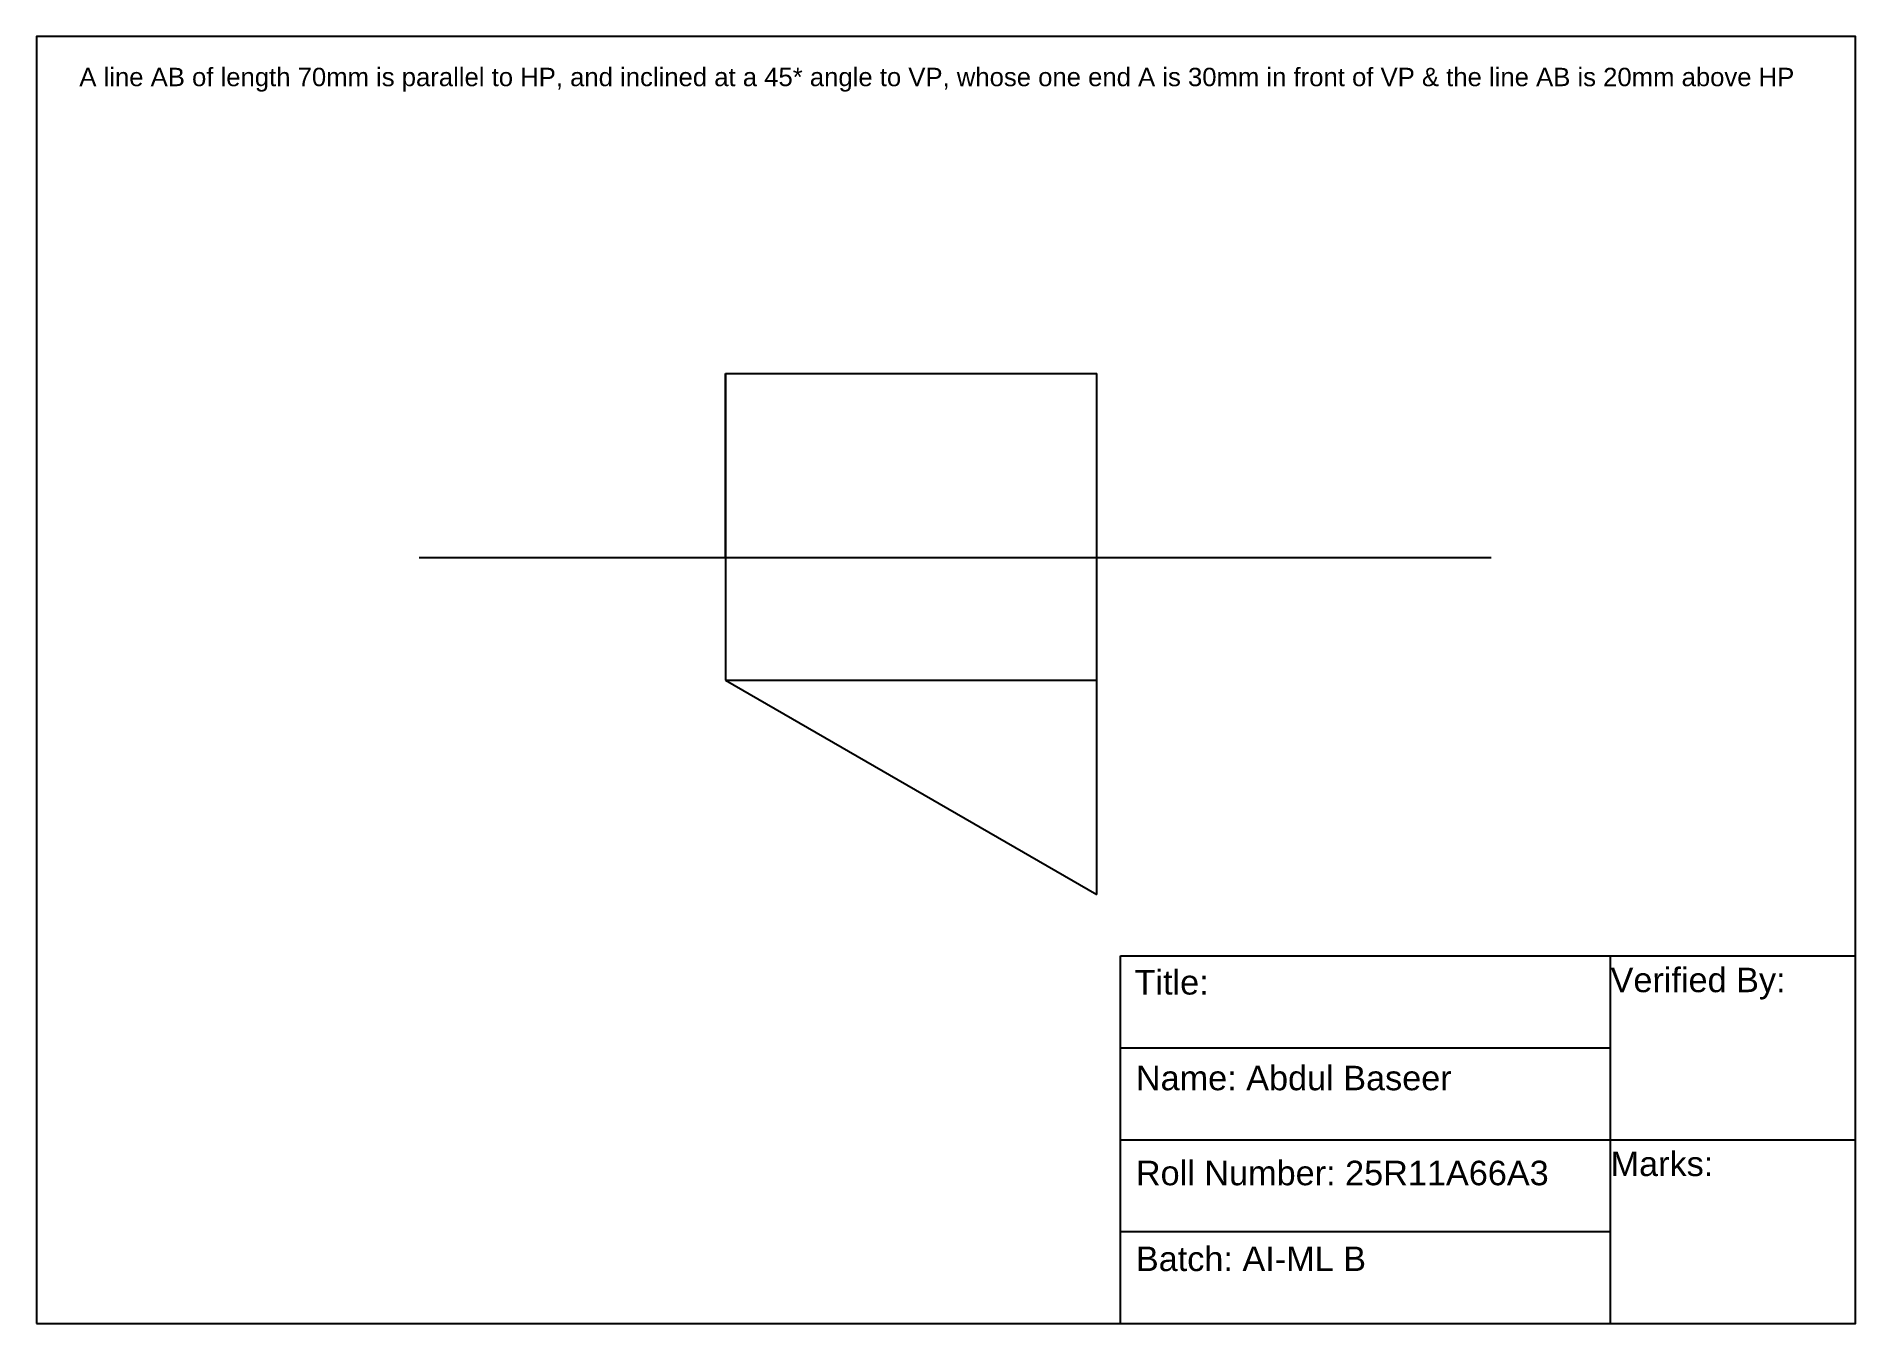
# Model space of a CAD drawing. Header units: millimetres. Extents: x 0 to 297, y 0 to 210.
import ezdxf

# ---------------------------------------------------------------- set-up
doc = ezdxf.new("R2010")
doc.units = ezdxf.units.MM
doc.header["$MEASUREMENT"] = 0
doc.layers.add('GivenLine', color=1, linetype='Continuous')
doc.layers.add('ProjLines', color=2, linetype='Continuous')
doc.layers.add('ReferenceLine', color=3, linetype='Continuous', plot=False)
doc.styles.get("Standard").update_dxf_attribs({"font": 'arial.ttf'})

msp = doc.modelspace()

# ---------------------------------------------------------------- linework, layer by layer
for p, q in [((112.5, 125), (112.5, 155)), ((177, 0), (177, 60)), ((177, 60), (297, 60)), ((257, 0), (257, 60)), ((177, 45), (257, 45)), ((177, 30), (297, 30)), ((177, 15), (257, 15))]:
    msp.add_line(p, q)
msp.add_lwpolyline([(0, 0), (297, 0), (297, 210), (0, 210)], close=True)
at = {"layer": 'GivenLine'}
for p, q in [((112.5, 155), (173.12, 155)), ((112.5, 105), (173.12, 70))]:
    msp.add_line(p, q, dxfattribs=at)
at = {"layer": 'ProjLines'}
for p, q in [((112.5, 155), (112.5, 125)), ((173.12, 70), (173.12, 155)), ((112.5, 125), (112.5, 105))]:
    msp.add_line(p, q, dxfattribs=at)
at = {"layer": 'ReferenceLine'}
for p, q in [((62.5, 125), (237.5, 125)), ((112.5, 105), (173.12, 105))]:
    msp.add_line(p, q, dxfattribs=at)

# ---------------------------------------------------------------- texts
for s, height, p in [('A line AB of length 70mm is parallel to HP, and inclined at a 45* angle to VP, whose one end A is 30mm in front of VP & the line AB is 20mm above HP', 3, (7.01, 201.88)), ('Title:', 4, (179.27, 53.68)), ('Verified By:', 4, (257, 54.07)), ('Name: Abdul Baseer', 4, (179.5, 38.07)), ('Roll Number: 25R11A66A3', 4, (179.5, 22.57)), ('Marks:', 4, (257, 24.07)), ('Batch: AI-ML B', 4, (179.5, 8.57))]:
    msp.add_text(s, height=height).set_placement(p)

doc.saveas('drawing.dxf')
